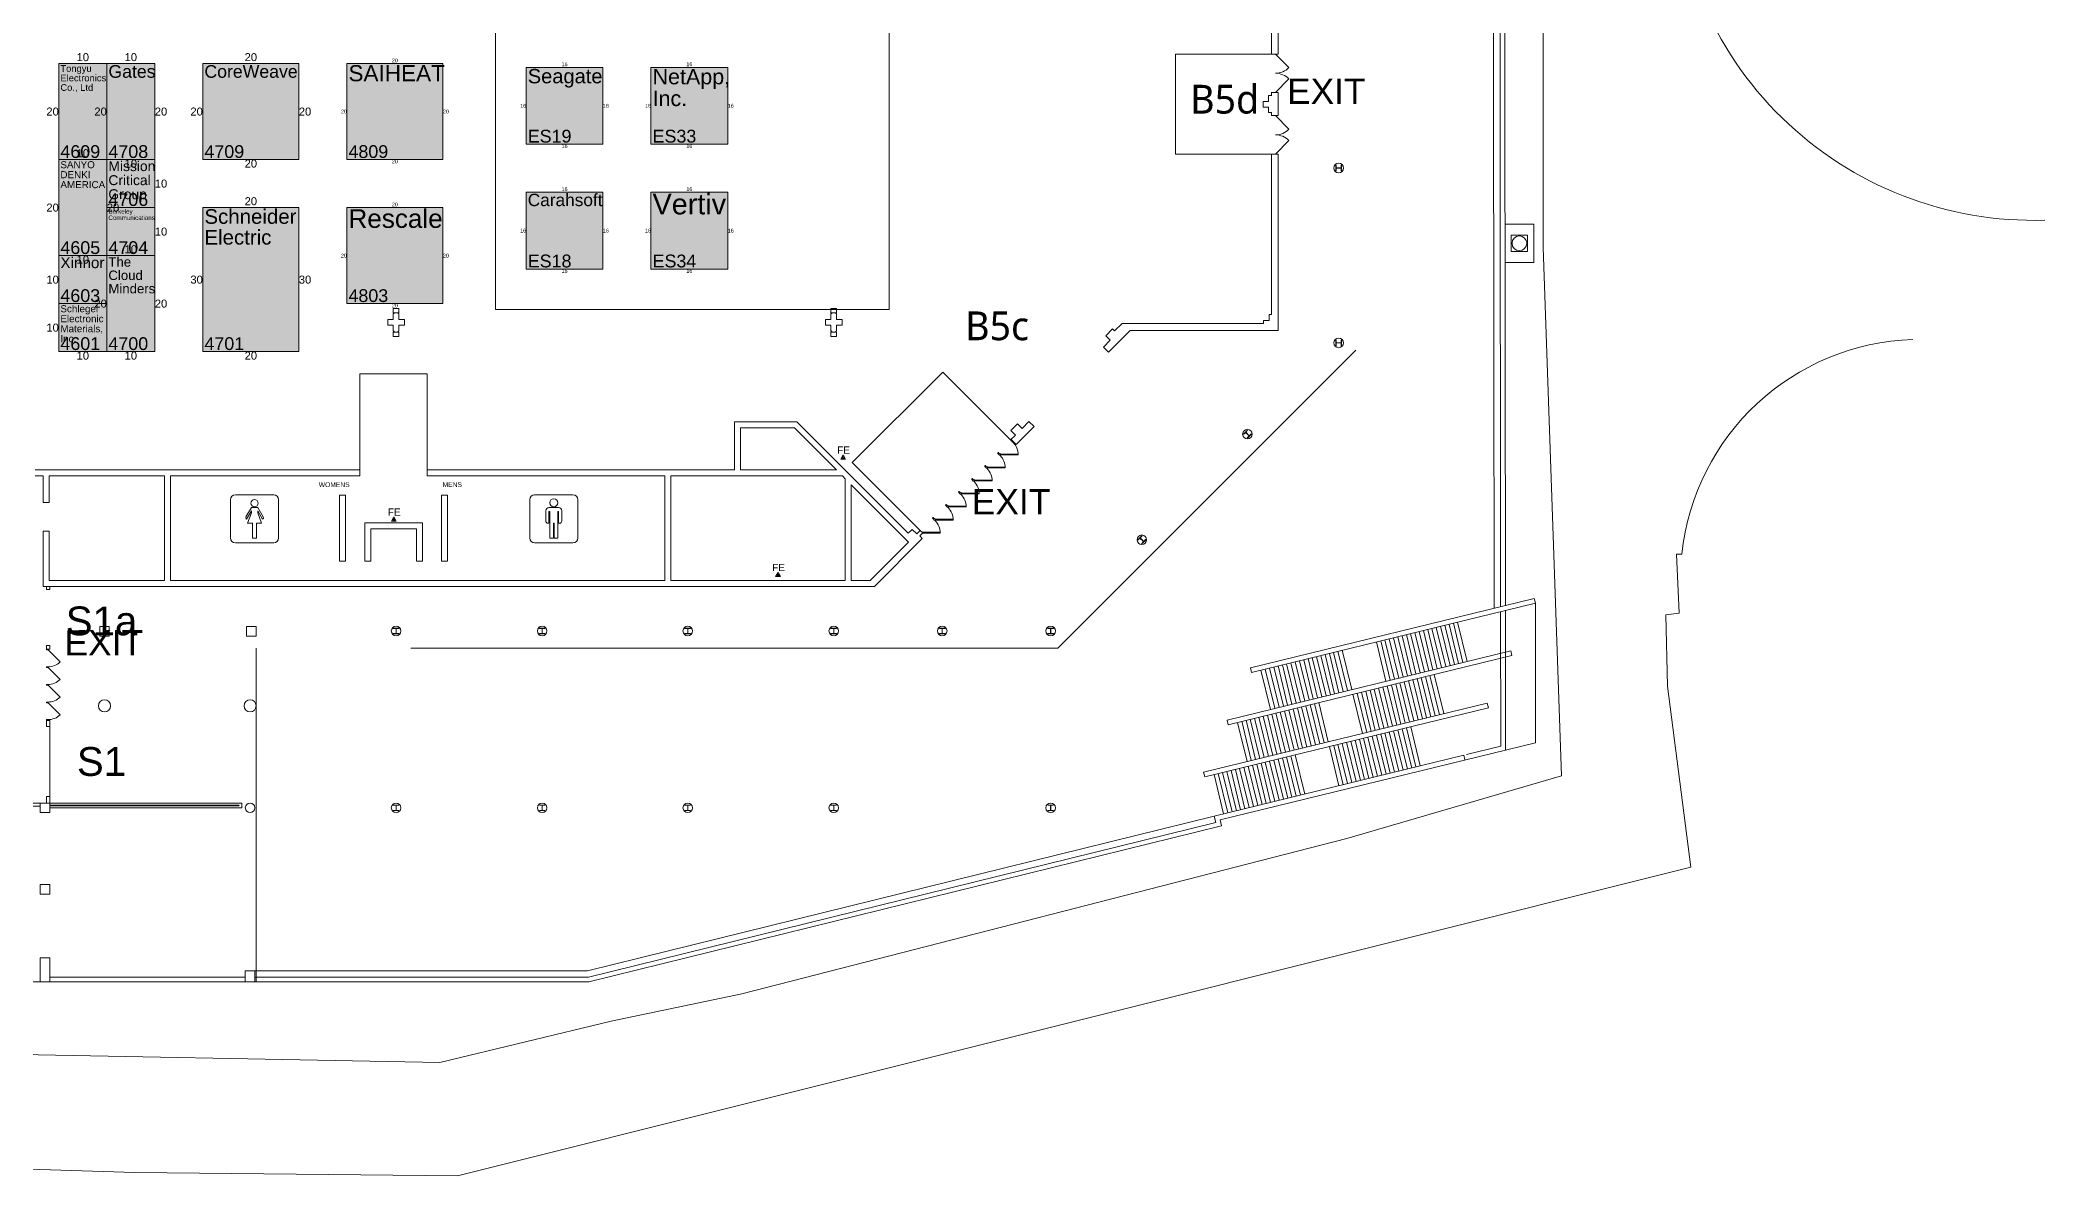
# Model space of a CAD drawing. Header units: inches. Extents: x -357 to 23496, y 116 to 10306.
# Drawn here: x 18485 to 23496, y 1545 to 4383 of the extents above; entities that cross this region are included whole.
import ezdxf
from ezdxf.enums import TextEntityAlignment as Align

# ---------------------------------------------------------------- set-up
doc = ezdxf.new("R2010")
doc.units = ezdxf.units.IN
doc.header["$MEASUREMENT"] = 0
for name, color, linetype, true_color in [('BOOTH_DIMENSION', 7, 'Continuous', 0x000000), ('BOOTH_NUMBER', 7, 'Continuous', 0x000000), ('BOOTHLAYER', 7, 'Continuous', 0x000000), ('Building', 7, 'Continuous', 0xffffff), ('Columns', 7, 'Continuous', 0xffffff), ('COMPANY_NAME', 7, 'Continuous', 0x000000), ('DRAWINGLAYER', 7, 'Continuous', 0xffffff), ('Exit Text', 7, 'Continuous', 0xffffff), ('Fire', 7, 'Continuous', 0xffffff), ('HIGHLIGHT_SCHEME', 7, 'Continuous', 0x000000), ('Symbols', 7, 'Continuous', 0xffffff), ('Text', 7, 'Continuous', 0xffffff)]:
    doc.layers.add(name, color=color, linetype=linetype, true_color=true_color)
doc.styles.add('Arial', font='Arial.ttf')
doc.styles.add('Trebuchet MS', font='trebuc.ttf')

msp = doc.modelspace()

# ---------------------------------------------------------------- hatches: boundary and pattern name
at = {"layer": 'HIGHLIGHT_SCHEME', "true_color": 0xe3923d, "transparency": 33554687}
for points in [[(18531.5, 4324.9), (18651.5, 4324.9), (18651.5, 4084.9), (18531.5, 4084.9)], [(18651.5, 4324.9), (18771.5, 4324.9), (18771.5, 4084.9), (18651.5, 4084.9)], [(18891.5, 4324.9), (19131.5, 4324.9), (19131.5, 4084.9), (18891.5, 4084.9)], [(19251.5, 4324.9), (19491.5, 4324.9), (19491.5, 4084.9), (19251.5, 4084.9)], [(19699.7, 4315.4), (19891.7, 4315.4), (19891.7, 4123.4), (19699.7, 4123.4)], [(20011.7, 4315.4), (20203.7, 4315.4), (20203.7, 4123.4), (20011.7, 4123.4)], [(18531.5, 4084.9), (18651.5, 4084.9), (18651.5, 3844.9), (18531.5, 3844.9)], [(18651.5, 4084.9), (18771.5, 4084.9), (18771.5, 3964.9), (18651.5, 3964.9)], [(18651.5, 3964.9), (18771.5, 3964.9), (18771.5, 3844.9), (18651.5, 3844.9)], [(18891.5, 3964.9), (19131.5, 3964.9), (19131.5, 3604.9), (18891.5, 3604.9)], [(19251.5, 3964.9), (19491.5, 3964.9), (19491.5, 3724.9), (19251.5, 3724.9)], [(19699.7, 4003.4), (19891.7, 4003.4), (19891.7, 3811.4), (19699.7, 3811.4)], [(20011.7, 4003.4), (20203.7, 4003.4), (20203.7, 3811.4), (20011.7, 3811.4)], [(18531.5, 3844.9), (18651.5, 3844.9), (18651.5, 3724.9), (18531.5, 3724.9)], [(18651.5, 3844.9), (18771.5, 3844.9), (18771.5, 3604.9), (18651.5, 3604.9)], [(18531.5, 3724.9), (18651.5, 3724.9), (18651.5, 3604.9), (18531.5, 3604.9)]]:
    msp.add_hatch(color=33, dxfattribs=at).paths.add_polyline_path(points, flags=0)

# ---------------------------------------------------------------- linework, layer by layer
at = {"layer": 'BOOTHLAYER', "color": 7, "lineweight": 5}
for points in [[(18531.5, 4324.9), (18651.5, 4324.9), (18651.5, 4084.9), (18531.5, 4084.9)], [(18651.5, 4324.9), (18771.5, 4324.9), (18771.5, 4084.9), (18651.5, 4084.9)], [(18891.5, 4324.9), (19131.5, 4324.9), (19131.5, 4084.9), (18891.5, 4084.9)], [(19251.5, 4324.9), (19491.5, 4324.9), (19491.5, 4084.9), (19251.5, 4084.9)], [(19699.7, 4315.4), (19891.7, 4315.4), (19891.7, 4123.4), (19699.7, 4123.4)], [(20011.7, 4315.4), (20203.7, 4315.4), (20203.7, 4123.4), (20011.7, 4123.4)], [(18531.5, 4084.9), (18651.5, 4084.9), (18651.5, 3844.9), (18531.5, 3844.9)], [(18651.5, 4084.9), (18771.5, 4084.9), (18771.5, 3964.9), (18651.5, 3964.9)], [(18651.5, 3964.9), (18771.5, 3964.9), (18771.5, 3844.9), (18651.5, 3844.9)], [(18891.5, 3964.9), (19131.5, 3964.9), (19131.5, 3604.9), (18891.5, 3604.9)], [(19251.5, 3964.9), (19491.5, 3964.9), (19491.5, 3724.9), (19251.5, 3724.9)], [(19699.7, 4003.4), (19891.7, 4003.4), (19891.7, 3811.4), (19699.7, 3811.4)], [(20011.7, 4003.4), (20203.7, 4003.4), (20203.7, 3811.4), (20011.7, 3811.4)], [(18531.5, 3844.9), (18651.5, 3844.9), (18651.5, 3724.9), (18531.5, 3724.9)], [(18651.5, 3844.9), (18771.5, 3844.9), (18771.5, 3604.9), (18651.5, 3604.9)], [(18531.5, 3724.9), (18651.5, 3724.9), (18651.5, 3604.9), (18531.5, 3604.9)]]:
    msp.add_lwpolyline(points, close=True, dxfattribs=at)
at = {"layer": 'Building', "color": 18, "lineweight": 5, "true_color": 0x000000, "transparency": 33554687}
for points in [[(22113.2, 8164.6), (22118, 4278.9)], [(22134, 4278.9), (22129.2, 8164.6)], [(22146, 4278.9), (22141.2, 8164.6)], [(22242.2, 3863.7), (22242, 8164.6)], [(21579.8, 5501.7), (21579.8, 4348.7), (21322.6, 4348.7), (21322.6, 4098.7), (21579.8, 4098.7), (21579.8, 3657.5), (21209.4, 3657.5), (21155.3, 3603.4), (21142.6, 3616.1), (21159.9, 3633.4), (21148.6, 3644.7), (21165.5, 3661.7), (21170.5, 3656.7), (21189.2, 3675.5), (21542.6, 3675.5), (21542.6, 3682.7), (21556.6, 3682.7), (21556.6, 3697.7), (21562.6, 3697.7), (21562.6, 4098.7)], [(21562.6, 5493.2), (21562.6, 5337.7), (21555.6, 5337.7), (21555.6, 5324.7), (21541.6, 5324.7), (21541.6, 5310.7), (21555.6, 5310.7), (21555.6, 5295.7), (21562.6, 5295.7), (21562.6, 4791.7), (21555.6, 4791.7), (21555.6, 4777.7), (21541.6, 4777.7), (21541.6, 4763.7), (21555.6, 4763.7), (21555.6, 4749.7), (21562.6, 4749.7), (21562.6, 4348.7)], [(21606.5, 4314.7), (21572.6, 4348.7)], [(21572.6, 4252.7), (21606.5, 4286.6)], [(22118, 4278.9), (22119.6, 2963.4)], [(22134, 4278.9), (22135.6, 2967.3)], [(22146, 4278.9), (22147.6, 2970.3)], [(21561.8, 4252.7), (21579.8, 4252.7), (21579.8, 4194.7), (21562.6, 4194.7), (21562.6, 4202.7), (21555.6, 4202.7), (21555.6, 4215.7), (21541.6, 4215.7), (21541.6, 4229.7), (21555.6, 4229.7), (21555.6, 4244.7), (21563.6, 4244.7)], [(21562.6, 4252.7), (21562.6, 4244.7)], [(21606.5, 4160.7), (21572.6, 4194.7)], [(21572.6, 4098.7), (21606.5, 4132.6)], [(22146.6, 3827.8), (22218.5, 3827.8), (22218.4, 3923.8), (22146.4, 3923.8)], [(22242.2, 3864.8), (22287.6, 2544.9), (21750.9, 2388.1), (20238.9, 1999.6), (19912.4, 1931.9), (19483.6, 1828.1), (17038.5, 1874.8), (16818.1, 1881.4), (14326.1, 1908.8), (14034.9, 1912.1), (13917.2, 2029.7)], [(22203, 3855.3), (22203, 3896.3), (22162, 3896.3), (22162, 3855.3), (22203, 3855.3)], [(21773.7, 3608.9), (21028.6, 2863.7), (19411.6, 2863.7)], [(19284.3, 3549.1), (19452.3, 3549.1), (19452.3, 3294.1), (20046.3, 3294.1), (20046.3, 3033.1), (18810.3, 3033.1), (18810.3, 3294.1), (19284.3, 3294.1), (19284.3, 3549.1)], [(20740.9, 3553.9), (20514.6, 3327.6)], [(20914.2, 3380.6), (20740.9, 3553.9)], [(20684.4, 3157.9), (20675.9, 3149.4), (20664.6, 3160.7), (20654.7, 3150.8), (20376.3, 3429.1), (20220.3, 3429.1), (20220.3, 3309.1), (19452.3, 3309.1)], [(20235.3, 3414.1), (20235.3, 3309.1), (20475.1, 3309.1), (20370.1, 3414.1), (20235.3, 3414.1)], [(20910.6, 3384.1), (20922.6, 3396.2), (20911.3, 3407.5), (20928, 3424.1), (20939.3, 3412.8), (20956.6, 3430.1), (20969.3, 3417.4), (20924.8, 3372.8), (20912, 3385.6)], [(20913.5, 3379.9), (20914.2, 3380.6)], [(20914.9, 3378.5), (20913.5, 3379.9)], [(20915.6, 3379.2), (20914.9, 3378.5)], [(20917, 3377.8), (20915.6, 3379.2)], [(18472.1, 3309.1), (19284.3, 3309.1)], [(20514.6, 3327.6), (20687.9, 3154.3)], [(20845.6, 3319.1), (20847, 3320.5)], [(20849.1, 3315.6), (20845.6, 3319.1)], [(20847, 3320.5), (20850.5, 3317)], [(20848.4, 3314.9), (20849.1, 3315.6)], [(20849.8, 3313.4), (20848.4, 3314.9)], [(20850.5, 3314.1), (20849.8, 3313.4)], [(20850.5, 3317), (20851.2, 3317.7)], [(20851.9, 3312.7), (20850.5, 3314.1)], [(20851.2, 3317.7), (20852.6, 3316.3)], [(20852.6, 3316.3), (20851.9, 3315.6)], [(20851.9, 3315.6), (20853.4, 3314.1)], [(20853.4, 3314.1), (20851.9, 3312.7)], [(20897.3, 3316.1), (20853.4, 3316.1)], [(20853.4, 3316.1), (20853.4, 3314.1)], [(20853.4, 3314.1), (20897.4, 3314.1)], [(20878.1, 3351.6), (20879.5, 3353)], [(20881.6, 3348.1), (20878.1, 3351.6)], [(20879.5, 3353), (20883.1, 3349.5)], [(20880.9, 3347.4), (20881.6, 3348.1)], [(20882.3, 3346), (20880.9, 3347.4)], [(20883.1, 3346.7), (20882.3, 3346)], [(20883.1, 3349.5), (20883.8, 3350.2)], [(20884.5, 3345.3), (20883.1, 3346.7)], [(20883.8, 3350.2), (20885.2, 3348.8)], [(20885.2, 3348.8), (20884.5, 3348.1)], [(20884.5, 3348.1), (20885.9, 3346.7)], [(20885.9, 3346.7), (20884.5, 3345.3)], [(20929.8, 3348.7), (20885.9, 3348.7)], [(20885.9, 3348.7), (20885.9, 3346.7)], [(20885.9, 3346.7), (20929.9, 3346.7)], [(18472.1, 3294.1), (18492.3, 3294.1)], [(18492.3, 3294.1), (18492.3, 3228.1)], [(18507.3, 3228.1), (18507.3, 3294.1)], [(18507.3, 3294.1), (18795.3, 3294.1)], [(18795.3, 3294.1), (18795.3, 3033.1)], [(20497.4, 3033.1), (20061.3, 3033.1), (20061.3, 3294.1), (20490.1, 3294.1), (20497.4, 3286.9), (20497.4, 3033.1)], [(20655.4, 3128.9), (20559.6, 3033.1), (20512.4, 3033.1), (20512.4, 3271.9), (20655.4, 3128.9)], [(20813, 3286.6), (20814.5, 3288)], [(20816.6, 3283), (20813, 3286.6)], [(20814.5, 3288), (20818, 3284.4)], [(20815.9, 3282.3), (20816.6, 3283)], [(20817.3, 3280.9), (20815.9, 3282.3)], [(20818, 3281.6), (20817.3, 3280.9)], [(20818, 3284.4), (20818.7, 3285.2)], [(20819.4, 3280.2), (20818, 3281.6)], [(20818.7, 3285.2), (20820.1, 3283.7)], [(20820.1, 3283.7), (20819.4, 3283)], [(20819.4, 3283), (20820.8, 3281.6)], [(20820.8, 3281.6), (20819.4, 3280.2)], [(20864.8, 3283.6), (20820.8, 3283.6)], [(20820.8, 3283.6), (20820.8, 3281.6)], [(20820.8, 3281.6), (20864.8, 3281.6)], [(18492.3, 3228.1), (18507.3, 3228.1)], [(19248.3, 3081.1), (19233.3, 3081.1), (19233.3, 3246.1), (19248.3, 3246.1), (19248.3, 3081.1)], [(19488.3, 3081.1), (19503.3, 3081.1), (19503.3, 3246.1), (19488.3, 3246.1), (19488.3, 3081.1)], [(20748, 3221.5), (20749.4, 3222.9)], [(20751.5, 3218), (20748, 3221.5)], [(20749.4, 3222.9), (20752.9, 3219.4)], [(20750.8, 3217.3), (20751.5, 3218)], [(20752.2, 3215.9), (20750.8, 3217.3)], [(20752.9, 3216.6), (20752.2, 3215.9)], [(20752.9, 3219.4), (20753.7, 3220.1)], [(20754.4, 3215.1), (20752.9, 3216.6)], [(20753.7, 3220.1), (20755.1, 3218.7)], [(20755.1, 3218.7), (20754.4, 3218)], [(20754.4, 3218), (20755.8, 3216.6)], [(20755.8, 3216.6), (20754.4, 3215.1)], [(20799.7, 3218.6), (20755.8, 3218.6)], [(20755.8, 3218.6), (20755.8, 3216.6)], [(20755.8, 3216.6), (20799.8, 3216.6)], [(20780.5, 3254), (20781.9, 3255.5)], [(20784.1, 3250.5), (20780.5, 3254)], [(20781.9, 3255.5), (20785.5, 3251.9)], [(20783.3, 3249.8), (20784.1, 3250.5)], [(20784.8, 3248.4), (20783.3, 3249.8)], [(20785.5, 3249.1), (20784.8, 3248.4)], [(20785.5, 3251.9), (20786.2, 3252.6)], [(20786.9, 3247.7), (20785.5, 3249.1)], [(20786.2, 3252.6), (20787.6, 3251.2)], [(20787.6, 3251.2), (20786.9, 3250.5)], [(20786.9, 3250.5), (20788.3, 3249.1)], [(20788.3, 3249.1), (20786.9, 3247.7)], [(20832.3, 3251.1), (20788.3, 3251.1)], [(20788.3, 3251.1), (20788.3, 3249.1)], [(20788.3, 3249.1), (20832.3, 3249.1)], [(19425.3, 3081.1), (19425.3, 3162.1), (19311.3, 3162.1), (19311.3, 3081.1), (19296.3, 3081.1), (19296.3, 3177.1), (19440.3, 3177.1), (19440.3, 3081.1), (19425.3, 3081.1)], [(20715.5, 3189), (20716.9, 3190.4)], [(20719, 3185.5), (20715.5, 3189)], [(20716.9, 3190.4), (20720.4, 3186.9)], [(20718.3, 3184.7), (20719, 3185.5)], [(20719.7, 3183.3), (20718.3, 3184.7)], [(20720.4, 3184), (20719.7, 3183.3)], [(20720.4, 3186.9), (20721.1, 3187.6)], [(20721.8, 3182.6), (20720.4, 3184)], [(20721.1, 3187.6), (20722.5, 3186.2)], [(20722.5, 3186.2), (20721.8, 3185.5)], [(20721.8, 3185.5), (20723.2, 3184)], [(20723.2, 3184), (20721.8, 3182.6)], [(20767.2, 3186), (20723.2, 3186)], [(20723.2, 3186), (20723.2, 3184)], [(20723.2, 3184), (20767.2, 3184)], [(18507.3, 3156.1), (18492.3, 3156.1)], [(18492.3, 3156.1), (18492.3, 3018.1)], [(18507.3, 3033.1), (18507.3, 3156.1)], [(20570.1, 3018.1), (20690, 3138.1)], [(20683.6, 3144.4), (20690.7, 3151.5)], [(20690, 3138.1), (20683.6, 3144.4)], [(20687.9, 3154.3), (20688.6, 3155)], [(20688.6, 3155), (20690, 3153.6)], [(20690, 3153.6), (20689.3, 3152.9)], [(20689.3, 3152.9), (20690.7, 3151.5)], [(20690.7, 3151.5), (20690.7, 3153.5)], [(20690.7, 3153.5), (20734.7, 3153.5)], [(20690.7, 3151.5), (20734.7, 3151.5)], [(22588.2, 3098.5), (22575, 3098.5), (22581.8, 2950.9), (22548.1, 2946.8), (22552.3, 2768.7), (22611.4, 2316.1), (19528.1, 1544.8), (18721.4, 1553.5), (17110.9, 1604.5), (14134.9, 1637.3)], [(18492.3, 3018.1), (20570.1, 3018.1)], [(18508.7, 3018.1), (18508.7, 3010.3), (18501.1, 3010.3), (18501.1, 3018.1)], [(18795.3, 3033.1), (18507.3, 3033.1)], [(21513.2, 2803.1), (22222.5, 2976.2), (22222.9, 2627.5), (21434.2, 2435.1), (21438, 2419.6), (19856.7, 2029.7), (16487.6, 2029.7)], [(22222.5, 2976.2), (22219.6, 2987.8), (21510.4, 2814.8), (21513.2, 2803.1)], [(22147.6, 2957.9), (22148, 2609.2)], [(21942.6, 2908), (21966.5, 2809.9)], [(21953.3, 2910.6), (21977.2, 2812.5)], [(21964, 2913.2), (21987.9, 2815.1)], [(21974.7, 2915.8), (21998.6, 2817.7)], [(21985.4, 2918.4), (22009.3, 2820.3)], [(21996, 2921), (22020, 2822.9)], [(22006.7, 2923.6), (22030.6, 2825.5)], [(22017.4, 2926.2), (22041.3, 2828.1)], [(22028.1, 2928.8), (22052, 2830.7)], [(22050, 2597.7), (22136, 2618.7), (22135.6, 2955)], [(18501.1, 2861.2), (18508.7, 2861.2), (18508.7, 2870.1), (18501.1, 2870.1), (18501.1, 2859.2), (18505.1, 2859.2), (18505.1, 2861.2)], [(18534.8, 2829.5), (18505.1, 2859.2)], [(19024.7, 2863.7), (19024.7, 2029.7)], [(21454.5, 2672.5), (21451.7, 2684.2), (22160.9, 2857.2), (22163.8, 2845.6), (21454.5, 2672.5)], [(21739.6, 2858.5), (21763.5, 2760.4)], [(21825.1, 2879.3), (21849, 2781.2)], [(21835.7, 2881.9), (21859.7, 2783.8)], [(21846.4, 2884.5), (21870.4, 2786.4)], [(21857.1, 2887.2), (21881, 2789)], [(21867.8, 2889.8), (21891.7, 2791.6)], [(21878.5, 2892.4), (21902.4, 2794.2)], [(21889.2, 2895), (21913.1, 2796.8)], [(21899.9, 2897.6), (21923.8, 2799.4)], [(21910.5, 2900.2), (21934.5, 2802.1)], [(21921.2, 2902.8), (21945.2, 2804.7)], [(21931.9, 2905.4), (21955.8, 2807.3)], [(18501.1, 2817.2), (18501.1, 2815.2), (18505.1, 2815.2), (18505.1, 2817.2), (18501.1, 2817.2)], [(18534.8, 2785.5), (18505.1, 2815.2)], [(21536.5, 2809), (21560.4, 2710.9)], [(21547.2, 2811.6), (21571.1, 2713.5)], [(21557.9, 2814.2), (21581.8, 2716.1)], [(21568.6, 2816.8), (21592.5, 2718.7)], [(21579.3, 2819.4), (21603.2, 2721.3)], [(21589.9, 2822), (21613.9, 2723.9)], [(21600.6, 2824.6), (21624.6, 2726.5)], [(21611.3, 2827.2), (21635.2, 2729.1)], [(21622, 2829.8), (21645.9, 2731.7)], [(21632.7, 2832.4), (21656.6, 2734.3)], [(21643.4, 2835), (21667.3, 2736.9)], [(21654.1, 2837.6), (21678, 2739.5)], [(21664.8, 2840.2), (21688.7, 2742.1)], [(21675.4, 2842.9), (21699.4, 2744.7)], [(21686.1, 2845.5), (21710.1, 2747.3)], [(21696.8, 2848.1), (21720.7, 2749.9)], [(21707.5, 2850.7), (21731.4, 2752.5)], [(21718.2, 2853.3), (21742.1, 2755.2)], [(21728.9, 2855.9), (21752.8, 2757.8)], [(18505.1, 2773.2), (18501.1, 2773.2)], [(18501.1, 2773.2), (18501.1, 2771.2)], [(18501.1, 2771.2), (18505.1, 2771.2)], [(18505.1, 2771.2), (18505.1, 2773.2)], [(18534.8, 2741.5), (18505.1, 2771.2)], [(21798.4, 2756.5), (21822.3, 2658.4)], [(21809.1, 2759.1), (21833, 2661)], [(21819.8, 2761.7), (21843.7, 2663.6)], [(21830.4, 2764.3), (21854.4, 2666.2)], [(21841.1, 2766.9), (21865.1, 2668.8)], [(21851.8, 2769.5), (21875.7, 2671.4)], [(21862.5, 2772.2), (21886.4, 2674)], [(21873.2, 2774.8), (21897.1, 2676.6)], [(21883.9, 2777.4), (21907.8, 2679.2)], [(21894.6, 2780), (21918.5, 2681.8)], [(21905.3, 2782.6), (21929.2, 2684.5)], [(21915.9, 2785.2), (21939.9, 2687.1)], [(21926.6, 2787.8), (21950.6, 2689.7)], [(21937.3, 2790.4), (21961.2, 2692.3)], [(21948, 2793), (21971.9, 2694.9)], [(21958.7, 2795.6), (21982.6, 2697.5)], [(21969.4, 2798.2), (21993.3, 2700.1)], [(18505.1, 2729.2), (18501.1, 2729.2)], [(18501.1, 2729.2), (18501.1, 2727.2)], [(18501.1, 2727.2), (18505.1, 2727.2)], [(18505.1, 2727.2), (18505.1, 2729.2)], [(18534.8, 2697.5), (18505.1, 2727.2)], [(21395.8, 2541.9), (22105, 2714.9), (22102.1, 2726.6), (21392.9, 2553.5), (21395.8, 2541.9)], [(21595.3, 2707), (21619.3, 2608.9)], [(21606, 2709.6), (21630, 2611.5)], [(21616.7, 2712.2), (21640.6, 2614.1)], [(21627.4, 2714.8), (21651.3, 2616.7)], [(21638.1, 2717.4), (21662, 2619.3)], [(21648.8, 2720), (21672.7, 2621.9)], [(21659.5, 2722.6), (21683.4, 2624.5)], [(21670.1, 2725.3), (21694.1, 2627.1)], [(21680.8, 2727.9), (21704.8, 2629.7)], [(21766.3, 2748.7), (21790.3, 2650.6)], [(21777, 2751.3), (21800.9, 2653.2)], [(21787.7, 2753.9), (21811.6, 2655.8)], [(18505.1, 2683.2), (18505.1, 2685.2), (18501.1, 2685.2), (18501.1, 2667.6), (18508.7, 2667.6)], [(18508.7, 2464.7), (18988.7, 2464.7), (18988.7, 2476.7), (18508.7, 2476.7), (18508.7, 2683.2), (18501.1, 2683.2)], [(21477.8, 2678.4), (21501.7, 2580.2)], [(21488.5, 2681), (21512.4, 2582.8)], [(21499.2, 2683.6), (21523.1, 2585.4)], [(21509.8, 2686.2), (21533.8, 2588)], [(21520.5, 2688.8), (21544.5, 2590.7)], [(21531.2, 2691.4), (21555.1, 2593.3)], [(21541.9, 2694), (21565.8, 2595.9)], [(21552.6, 2696.6), (21576.5, 2598.5)], [(21563.3, 2699.2), (21587.2, 2601.1)], [(21574, 2701.8), (21597.9, 2603.7)], [(21584.7, 2704.4), (21608.6, 2606.3)], [(21867.9, 2657.2), (21891.8, 2559)], [(21878.6, 2659.8), (21902.5, 2561.6)], [(21889.3, 2662.4), (21913.2, 2564.2)], [(21900, 2665), (21923.9, 2566.8)], [(21910.7, 2667.5), (21934.6, 2569.5)], [(21707.6, 2618.1), (21731.5, 2520)], [(21718.3, 2620.7), (21742.2, 2522.6)], [(21729, 2623.3), (21752.9, 2525.2)], [(21739.7, 2625.9), (21763.6, 2527.8)], [(21750.3, 2628.5), (21774.3, 2530.4)], [(21761, 2631.1), (21785, 2533)], [(21771.7, 2633.7), (21795.6, 2535.6)], [(21782.4, 2636.3), (21806.3, 2538.2)], [(21793.1, 2638.9), (21817, 2540.8)], [(21803.8, 2641.5), (21827.7, 2543.4)], [(21814.5, 2644.1), (21838.4, 2546)], [(21825.2, 2646.7), (21849.1, 2548.6)], [(21835.8, 2649.3), (21859.8, 2551.2)], [(21846.5, 2651.9), (21870.5, 2553.8)], [(21857.2, 2654.6), (21881.1, 2556.4)], [(22046.2, 2584.4), (22043.4, 2596.1), (21419.7, 2443.9), (19853.3, 2057.7), (18997.7, 2057.7), (18997.7, 2029.7)], [(21461.8, 2558.1), (21485.7, 2460)], [(21472.5, 2560.8), (21496.4, 2462.6)], [(21483.2, 2563.4), (21507.1, 2465.2)], [(21493.9, 2566), (21517.8, 2467.8)], [(21504.6, 2568.6), (21528.5, 2470.4)], [(21515.2, 2571.2), (21539.2, 2473)], [(21525.9, 2573.8), (21549.9, 2475.7)], [(21536.6, 2576.4), (21560.5, 2478.3)], [(21547.3, 2579), (21571.2, 2480.9)], [(21558, 2581.6), (21581.9, 2483.5)], [(21568.7, 2584.2), (21592.6, 2486.1)], [(21579.4, 2586.8), (21603.3, 2488.7)], [(21590, 2589.4), (21614, 2491.3)], [(21600.7, 2592), (21624.7, 2493.9)], [(21611.4, 2594.6), (21635.3, 2496.5)], [(21622.1, 2597.2), (21646, 2499.1)], [(21419.1, 2547.7), (21443, 2449.6)], [(21429.7, 2550.3), (21453.7, 2452.2)], [(21440.4, 2552.9), (21464.4, 2454.8)], [(21451.1, 2555.5), (21475, 2457.4)], [(18484.7, 2476.7), (18292.8, 2476.7)], [(18484.7, 2469.1), (18292.8, 2469.1)], [(18508.7, 2492.7), (18501.1, 2492.7), (18501.1, 2476.7)], [(18982.7, 2471.7), (18508.7, 2471.7)], [(18508.7, 2469.7), (18982.7, 2469.7)], [(21419.7, 2443.9), (21423.5, 2428.4), (19855.2, 2041.7), (19021.7, 2041.7)], [(18508.7, 2029.7), (18508.7, 2089.7), (18484.7, 2089.7), (18484.7, 2029.7)], [(19021.7, 2029.7), (19021.7, 2057.7)], [(18997.7, 2041.7), (18508.7, 2041.7)]]:
    msp.add_lwpolyline(points, dxfattribs=at).dxf.unprotected_set("ltscale", 0)
msp.add_circle((22182.5, 3875.8), 18.5, dxfattribs=at).dxf.unprotected_set("ltscale", 0)
for centre, radius, start, end in [((23467.9, 4833), 900, 179.5462, -88.2088), ((21572.6, 4348.7), 48, -90, -45), ((21572.6, 4252.7), 48, 45, 90), ((21572.6, 4194.7), 48, -90, -45), ((21572.6, 4098.7), 48, 45, 90), ((23184.9, 3035.3), 600, 91.7912, 173.9447), ((20885.9, 3346.7), 44, 0, 45), ((20820.8, 3281.6), 44, 0, 45), ((20853.4, 3314.1), 44, 0, 45), ((20788.3, 3249.1), 44, 0, 45), ((20723.2, 3184), 44, 0, 45), ((20755.8, 3216.6), 44, 0, 45), ((20690.7, 3151.5), 44, 0, 45), ((18505.1, 2859.2), 42, -91.2385, -45), ((18505.1, 2815.2), 42, -91.2385, -45), ((18505.1, 2771.2), 42, -91.2385, -45), ((18505.1, 2727.2), 42, -91.2385, -45), ((18982.7, 2470.7), 1, 90, -90)]:
    msp.add_arc(centre, radius, start, end, dxfattribs=at).dxf.unprotected_set("ltscale", 0)
at = {"layer": 'Columns', "color": 6, "lineweight": 5, "transparency": 33554687}
for points in [[(21737.7, 4056.7), (21737.1, 4056.7), (21737.1, 4063.5), (21724.4, 4063.5), (21724.4, 4056.7), (21723.7, 4056.7), (21723.7, 4070.7), (21724.4, 4070.7), (21724.4, 4064), (21737.1, 4064), (21737.1, 4070.7), (21737.7, 4070.7), (21737.7, 4056.7)], [(19381.6, 3701.9), (19367.6, 3701.9), (19367.6, 3712.9), (19381.6, 3712.9), (19381.6, 3701.9)], [(20475.6, 3701.9), (20461.6, 3701.9), (20461.6, 3712.9), (20475.6, 3712.9), (20475.6, 3701.9)], [(19369.6, 3653.9), (19369.6, 3655.9), (19367.6, 3655.9), (19367.6, 3670.9), (19353.6, 3670.9), (19353.6, 3684.9), (19367.6, 3684.9), (19367.6, 3699.9), (19369.6, 3699.9), (19369.6, 3701.9)], [(19379.6, 3701.9), (19379.6, 3699.9), (19381.6, 3699.9), (19381.6, 3684.9), (19395.6, 3684.9), (19395.6, 3670.9), (19381.6, 3670.9), (19381.6, 3655.9), (19379.6, 3655.9), (19379.6, 3653.9)], [(20463.6, 3653.9), (20463.6, 3655.9), (20461.6, 3655.9), (20461.6, 3670.9), (20447.6, 3670.9), (20447.6, 3684.9), (20461.6, 3684.9), (20461.6, 3699.9), (20463.6, 3699.9), (20463.6, 3701.9)], [(20473.6, 3701.9), (20473.6, 3699.9), (20475.6, 3699.9), (20475.6, 3684.9), (20489.6, 3684.9), (20489.6, 3670.9), (20475.6, 3670.9), (20475.6, 3655.9), (20473.6, 3655.9), (20473.6, 3653.9)], [(19381.6, 3653.9), (19381.6, 3642.9), (19367.6, 3642.9), (19367.6, 3653.9), (19381.6, 3653.9)], [(20475.6, 3653.9), (20475.6, 3642.9), (20461.6, 3642.9), (20461.6, 3653.9), (20475.6, 3653.9)], [(21737.7, 3619.7), (21737.1, 3619.7), (21737.1, 3626.5), (21724.4, 3626.5), (21724.4, 3619.7), (21723.7, 3619.7), (21723.7, 3633.7), (21724.4, 3633.7), (21724.4, 3627), (21737.1, 3627), (21737.1, 3633.7), (21737.7, 3633.7), (21737.7, 3619.7)], [(21502.7, 3388.8), (21502.3, 3389.3), (21507.1, 3394.1), (21498.1, 3403.1), (21493.3, 3398.3), (21492.8, 3398.7), (21502.7, 3408.6), (21503.2, 3408.2), (21498.4, 3403.4), (21507.4, 3394.4), (21512.2, 3399.2), (21512.6, 3398.7), (21502.7, 3388.8)], [(21234.4, 3139.4), (21243.4, 3130.4), (21248.2, 3135.2), (21248.6, 3134.7), (21238.7, 3124.8), (21238.3, 3125.3), (21243.1, 3130.1), (21234.1, 3139.1), (21229.3, 3134.3), (21228.8, 3134.7), (21238.7, 3144.6), (21239.2, 3144.2), (21234.4, 3139.4)], [(18633.7, 2917.7), (18633.7, 2893.7), (18657.7, 2893.7), (18657.7, 2917.7), (18633.7, 2917.7)], [(19000.7, 2917.7), (19000.7, 2893.7), (19024.7, 2893.7), (19024.7, 2917.7), (19000.7, 2917.7)], [(19374.5, 2900.4), (19374.5, 2913.1), (19367.7, 2913.1), (19367.7, 2913.7), (19381.7, 2913.7), (19381.7, 2913.1), (19375, 2913.1), (19375, 2900.4), (19381.7, 2900.4), (19381.7, 2899.7), (19367.7, 2899.7), (19367.7, 2900.4), (19374.5, 2900.4)], [(19732.7, 2899.7), (19732.7, 2900.4), (19739.5, 2900.4), (19739.5, 2913.1), (19732.7, 2913.1), (19732.7, 2913.7), (19746.7, 2913.7), (19746.7, 2913.1), (19740, 2913.1), (19740, 2900.4), (19746.7, 2900.4), (19746.7, 2899.7), (19732.7, 2899.7)], [(20103.5, 2900.4), (20103.5, 2913.1), (20096.7, 2913.1), (20096.7, 2913.7), (20110.7, 2913.7), (20110.7, 2913.1), (20104, 2913.1), (20104, 2900.4), (20110.7, 2900.4), (20110.7, 2899.7), (20096.7, 2899.7), (20096.7, 2900.4), (20103.5, 2900.4)], [(20461.7, 2899.7), (20461.7, 2900.4), (20468.5, 2900.4), (20468.5, 2913.1), (20461.7, 2913.1), (20461.7, 2913.7), (20475.7, 2913.7), (20475.7, 2913.1), (20469, 2913.1), (20469, 2900.4), (20475.7, 2900.4), (20475.7, 2899.7), (20461.7, 2899.7)], [(20740, 2913.1), (20746.7, 2913.1), (20746.7, 2913.7), (20732.7, 2913.7), (20732.7, 2913.1), (20739.5, 2913.1), (20739.5, 2900.4), (20732.7, 2900.4), (20732.7, 2899.7), (20746.7, 2899.7), (20746.7, 2900.4), (20740, 2900.4), (20740, 2913.1)], [(21003.7, 2899.7), (21003.7, 2900.4), (21010.5, 2900.4), (21010.5, 2913.1), (21003.7, 2913.1), (21003.7, 2913.7), (21017.7, 2913.7), (21017.7, 2913.1), (21011, 2913.1), (21011, 2900.4), (21017.7, 2900.4), (21017.7, 2899.7), (21003.7, 2899.7)], [(18508.7, 2452.7), (18508.7, 2476.7), (18484.7, 2476.7), (18484.7, 2452.7), (18508.7, 2452.7)], [(19374.5, 2458.4), (19374.5, 2471.1), (19367.7, 2471.1), (19367.7, 2471.7), (19381.7, 2471.7), (19381.7, 2471.1), (19375, 2471.1), (19375, 2458.4), (19381.7, 2458.4), (19381.7, 2457.7), (19367.7, 2457.7), (19367.7, 2458.4), (19374.5, 2458.4)], [(19732.7, 2457.7), (19732.7, 2458.4), (19739.5, 2458.4), (19739.5, 2471.1), (19732.7, 2471.1), (19732.7, 2471.7), (19746.7, 2471.7), (19746.7, 2471.1), (19740, 2471.1), (19740, 2458.4), (19746.7, 2458.4), (19746.7, 2457.7), (19732.7, 2457.7)], [(20096.7, 2457.7), (20096.7, 2458.4), (20103.5, 2458.4), (20103.5, 2471.1), (20096.7, 2471.1), (20096.7, 2471.7), (20110.7, 2471.7), (20110.7, 2471.1), (20104, 2471.1), (20104, 2458.4), (20110.7, 2458.4), (20110.7, 2457.7), (20096.7, 2457.7)], [(20461.7, 2457.7), (20461.7, 2458.4), (20468.5, 2458.4), (20468.5, 2471.1), (20461.7, 2471.1), (20461.7, 2471.7), (20475.7, 2471.7), (20475.7, 2471.1), (20469, 2471.1), (20469, 2458.4), (20475.7, 2458.4), (20475.7, 2457.7), (20461.7, 2457.7)], [(21003.7, 2457.7), (21003.7, 2458.4), (21010.5, 2458.4), (21010.5, 2471.1), (21003.7, 2471.1), (21003.7, 2471.7), (21017.7, 2471.7), (21017.7, 2471.1), (21011, 2471.1), (21011, 2458.4), (21017.7, 2458.4), (21017.7, 2457.7), (21003.7, 2457.7)], [(18484.7, 2248.7), (18508.7, 2248.7), (18508.7, 2272.7), (18484.7, 2272.7), (18484.7, 2248.7)]]:
    msp.add_lwpolyline(points, dxfattribs=at).dxf.unprotected_set("ltscale", 0)
for centre, radius in [((21730.7, 4063.7), 12), ((21730.7, 3626.7), 12), ((21502.7, 3398.7), 12), ((21238.7, 3134.7), 12), ((19374.7, 2906.7), 12), ((19739.7, 2906.7), 12), ((20103.7, 2906.7), 12), ((20468.7, 2906.7), 12), ((20739.7, 2906.7), 12), ((21010.7, 2906.7), 12), ((18645.7, 2719.7), 15), ((19009.7, 2719.7), 15), ((19009.7, 2464.7), 12), ((19374.7, 2464.7), 12), ((19739.7, 2464.7), 12), ((20103.7, 2464.7), 12), ((20468.7, 2464.7), 12), ((21010.7, 2464.7), 12)]:
    msp.add_circle(centre, radius, dxfattribs=at).dxf.unprotected_set("ltscale", 0)
at = {"layer": 'DRAWINGLAYER', "color": 18, "lineweight": 5, "true_color": 0x000000, "transparency": 33554687}
for points in [[(19623, 6902.1), (19623, 3710.1)], [(20607, 3710.1), (20607, 6914.1)], [(19623, 3710.1), (20607, 3710.1)]]:
    msp.add_lwpolyline(points, dxfattribs=at).dxf.unprotected_set("ltscale", 0)
at = {"layer": 'Fire', "color": 1, "lineweight": 5, "transparency": 33554687}
for points in [[(20498, 3336.2), (20492, 3346.6), (20486, 3336.2), (20498, 3336.2)], [(20489.5, 3338.2), (20494.5, 3338.2), (20492, 3342.6), (20489.5, 3338.2)], [(19374.9, 3181.3), (19368.9, 3191.7), (19362.9, 3181.3), (19374.9, 3181.3)], [(19366.3, 3183.3), (19371.4, 3183.3), (19368.9, 3187.7), (19366.3, 3183.3)], [(20335.4, 3042.7), (20329.4, 3053.1), (20323.4, 3042.7), (20335.4, 3042.7)], [(20326.8, 3044.7), (20331.9, 3044.7), (20329.4, 3049.1), (20326.8, 3044.7)]]:
    msp.add_lwpolyline(points, dxfattribs=at).dxf.unprotected_set("ltscale", 0)
at = {"layer": 'Symbols', "color": 4, "lineweight": 5, "transparency": 33554687}
for points in [[(18960.9, 3235.1), (18960.9, 3139.1)], [(19068.9, 3247.1), (18972.9, 3247.1)], [(18999.4, 3191.8), (19012.9, 3215.1)], [(19012.9, 3215.1), (19028.9, 3215.1)], [(19028.9, 3215.1), (19042.3, 3191.8)], [(19080.9, 3139.1), (19080.9, 3235.1)], [(19708.8, 3235.1), (19708.8, 3139.1)], [(19816.8, 3247.1), (19720.8, 3247.1)], [(19780.8, 3215.1), (19756.8, 3215.1)], [(19828.8, 3139.1), (19828.8, 3235.1)], [(19012.9, 3207.1), (19000.9, 3186.3)], [(19003.4, 3176.1), (19012.9, 3202.2)], [(19015.9, 3176.1), (19003.4, 3176.1)], [(19012.9, 3202.2), (19012.9, 3207.1)], [(19015.9, 3139.1), (19015.9, 3176.1)], [(19038.4, 3176.1), (19025.9, 3176.1)], [(19025.9, 3176.1), (19025.9, 3139.1)], [(19040.9, 3186.3), (19028.9, 3207.1)], [(19028.9, 3207.1), (19028.9, 3202.2)], [(19028.9, 3202.2), (19038.4, 3176.1)], [(19748.8, 3207.1), (19748.8, 3181.1)], [(19753.8, 3176.1), (19756.8, 3176.1)], [(19756.8, 3176.1), (19756.8, 3205.1)], [(19756.8, 3205.1), (19758.8, 3205.1)], [(19758.8, 3205.1), (19758.8, 3139.1)], [(19767.8, 3139.1), (19767.8, 3176.1)], [(19767.8, 3176.1), (19769.8, 3176.1)], [(19769.8, 3176.1), (19769.8, 3139.1)], [(19778.8, 3139.1), (19778.8, 3205.1)], [(19778.8, 3205.1), (19780.8, 3205.1)], [(19780.8, 3205.1), (19780.8, 3176.1)], [(19780.8, 3176.1), (19783.8, 3176.1)], [(19788.8, 3181.1), (19788.8, 3207.1)], [(18972.9, 3127.1), (19068.9, 3127.1)], [(19025.9, 3139.1), (19015.9, 3139.1)], [(19720.8, 3127.1), (19816.8, 3127.1)], [(19758.8, 3139.1), (19767.8, 3139.1)], [(19769.8, 3139.1), (19778.8, 3139.1)]]:
    msp.add_lwpolyline(points, dxfattribs=at).dxf.unprotected_set("ltscale", 0)
for centre, radius in [((19020.9, 3226.1), 9), ((19768.8, 3227.1), 10)]:
    msp.add_circle(centre, radius, dxfattribs=at).dxf.unprotected_set("ltscale", 0)
for centre, radius, start, end in [((18972.9, 3235.1), 12, 90, 180), ((19068.9, 3235.1), 12, 0, 90), ((19720.8, 3235.1), 12, 90, 180), ((19756.8, 3207.1), 8, 90, 180), ((19780.8, 3207.1), 8, 0, 90), ((19816.8, 3235.1), 12, 0, 90), ((19002.9, 3189.8), 4, 150, -120), ((19038.9, 3189.8), 4, -60, 30), ((19753.8, 3181.1), 5, 180, -90), ((19783.8, 3181.1), 5, -90, 0), ((18972.9, 3139.1), 12, 180, -90), ((19068.9, 3139.1), 12, -90, 0), ((19720.8, 3139.1), 12, 180, -90), ((19816.8, 3139.1), 12, -90, 0)]:
    msp.add_arc(centre, radius, start, end, dxfattribs=at).dxf.unprotected_set("ltscale", 0)

# ---------------------------------------------------------------- texts
at = {"layer": 'BOOTH_DIMENSION', "color": 8, "style": 'Arial'}
for s, height, p in [('10', 20, (18591.5, 4324.9)), ('10', 20, (18711.5, 4324.9)), ('20', 20, (19011.5, 4324.9)), ('20', 9.6, (19371.5, 4324.9)), ('16', 9.6, (19795.7, 4315.4)), ('16', 9.6, (20107.7, 4315.4)), ('10', 20, (18591.5, 4084.9)), ('16', 9.6, (19795.7, 4003.4)), ('16', 9.6, (20107.7, 4003.4)), ('20', 20, (19011.5, 3964.9)), ('20', 9.6, (19371.5, 3964.9)), ('10', 20, (18711.5, 3844.9))]:
    msp.add_text(s, height=height, dxfattribs=at).set_placement(p, align=Align.BOTTOM_CENTER)
for s, height, p in [('20', 20, (18531.5, 4204.9)), ('20', 20, (18651.5, 4204.9)), ('20', 20, (18891.5, 4204.9)), ('20', 9.6, (19251.5, 4204.9)), ('16', 9.6, (19699.7, 4219.4)), ('16', 9.6, (20011.7, 4219.4)), ('20', 20, (18531.5, 3964.9)), ('16', 9.6, (19699.7, 3907.4)), ('16', 9.6, (20011.7, 3907.4)), ('20', 9.6, (19251.5, 3844.9)), ('10', 20, (18531.5, 3784.9)), ('30', 20, (18891.5, 3784.9)), ('20', 20, (18651.5, 3724.9)), ('10', 20, (18531.5, 3664.9))]:
    msp.add_text(s, height=height, dxfattribs=at).set_placement(p, align=Align.MIDDLE_RIGHT)
for s, height, p in [('20', 20, (18771.5, 4204.9)), ('20', 20, (19131.5, 4204.9)), ('20', 9.6, (19491.5, 4204.9)), ('16', 9.6, (19891.7, 4219.4)), ('16', 9.6, (20203.7, 4219.4)), ('10', 20, (18771.5, 4024.9)), ('20', 20, (18651.5, 3964.9)), ('10', 20, (18771.5, 3904.9)), ('16', 9.6, (19891.7, 3907.4)), ('16', 9.6, (20203.7, 3907.4)), ('20', 9.6, (19491.5, 3844.9)), ('30', 20, (19131.5, 3784.9)), ('20', 20, (18771.5, 3724.9))]:
    msp.add_text(s, height=height, dxfattribs=at).set_placement(p, align=Align.MIDDLE_LEFT)
for s, height, p in [('16', 9.6, (19795.7, 4123.4)), ('16', 9.6, (20107.7, 4123.4)), ('10', 20, (18711.5, 4084.9)), ('20', 20, (19011.5, 4084.9)), ('20', 9.6, (19371.5, 4084.9)), ('10', 20, (18591.5, 3844.9)), ('16', 9.6, (19795.7, 3811.4)), ('16', 9.6, (20107.7, 3811.4)), ('20', 9.6, (19371.5, 3724.9)), ('10', 20, (18591.5, 3604.9)), ('10', 20, (18711.5, 3604.9)), ('20', 20, (19011.5, 3604.9))]:
    msp.add_text(s, height=height, dxfattribs=at).set_placement(p, align=Align.TOP_CENTER)
at = {"layer": 'BOOTH_NUMBER', "color": 18, "true_color": 0x000000, "style": 'Arial'}
for s, p in [('ES19', (19703.7, 4127.4)), ('ES33', (20015.7, 4127.4)), ('4609', (18535.5, 4088.9)), ('4708', (18655.5, 4088.9)), ('4709', (18895.5, 4088.9)), ('4809', (19255.5, 4088.9)), ('4706', (18655.5, 3968.9)), ('4605', (18535.5, 3848.9)), ('4704', (18655.5, 3848.9)), ('ES18', (19703.7, 3815.4)), ('ES34', (20015.7, 3815.4)), ('4603', (18535.5, 3728.9)), ('4803', (19255.5, 3728.9)), ('4601', (18535.5, 3608.9)), ('4700', (18655.5, 3608.9)), ('4701', (18895.5, 3608.9))]:
    msp.add_text(s, height=32, dxfattribs=at).set_placement(p)
at = {"layer": 'COMPANY_NAME', "color": 18, "true_color": 0x000000, "attachment_point": 1, "line_spacing_factor": 0.85, "style": 'Arial'}
for s, insert, char_height, width in [('Tongyu Electronics Co., Ltd', (18535.5, 4320.9), 16.758, 116), ('Gates', (18655.5, 4320.9), 31.6, 116), ('CoreWeave', (18895.5, 4320.9), 31.6, 236), ('SAIHEAT', (19255.5, 4320.9), 40.33, 236), ('Seagate', (19703.7, 4311.4), 35.91, 188), ('NetApp, Inc.', (20015.7, 4311.4), 38.41, 188), ('SANYO DENKI AMERICA', (18535.5, 4080.9), 17.596, 116), ('Mission Critical Group', (18655.5, 4080.9), 24.759, 116), ('Berkeley Communications', (18655.5, 3960.9), 11.173, 116), ('Schneider Electric', (18895.5, 3960.9), 36.581, 236), ('Rescale', (19255.5, 3960.9), 46.69, 236), ('Carahsoft', (19703.7, 3999.4), 30.87, 188), ('Vertiv', (20015.7, 3999.4), 51.47, 188), ('Xinnor', (18535.5, 3840.9), 27.3, 116), ('The Cloud Minders', (18655.5, 3840.9), 23.58, 116), ('Schlegel Electronic Materials, Inc.', (18535.5, 3720.9), 17.596, 116)]:
    msp.add_mtext(s, dxfattribs=dict(at, insert=insert, char_height=char_height, width=width))
at = {"layer": 'Exit Text', "color": 1, "style": 'Arial'}
for p in [(21699.9, 4223.9), (20911.8, 3198.1), (18643.9, 2845.5)]:
    msp.add_text('EXIT', height=63.28, rotation=0.0178, dxfattribs=at).set_placement(p, align=Align.CENTER)
at = {"layer": 'Fire', "color": 1, "style": 'Arial'}
for p in [(20493.2, 3349.9), (19370.1, 3195), (20330.6, 3056.4)]:
    msp.add_text('FE', height=18, rotation=360, dxfattribs=at).set_placement(p, align=Align.CENTER)
at = {"layer": 'Text', "color": 18, "true_color": 0x000000}
for s, height, style, p in [('B5d', 72, 'Trebuchet MS', (21445.7, 4199.8)), ('B5c', 72, 'Trebuchet MS', (20876.9, 3633.4)), ('WOMENS', 12, 'Arial', (19220, 3266.4)), ('MENS', 12, 'Arial', (19515.1, 3266.5)), ('S1a', 72, 'Arial', (18638.3, 2895.9)), ('S1', 72, 'Arial', (18638.3, 2544.5))]:
    msp.add_text(s, height=height, rotation=360, dxfattribs=dict(at, style=style)).set_placement(p, align=Align.CENTER)

doc.saveas('drawing.dxf')
